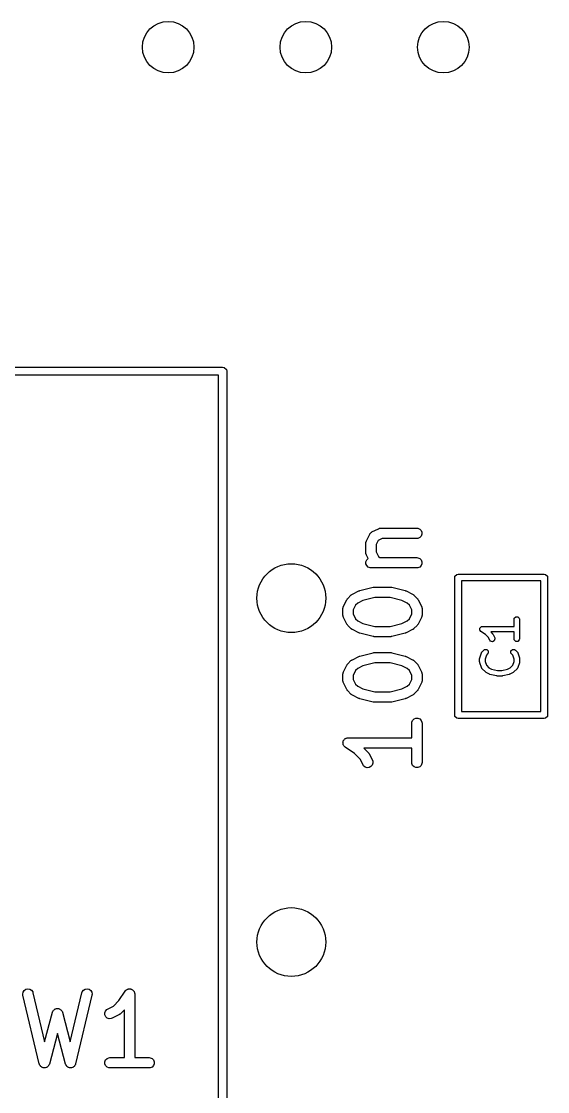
# Model space of a CAD drawing. Extents: x 0.58 to 7.69, y -5.21 to -0.56.
# Drawn here: x 2.788 to 3.09, y -1.523 to -0.91 of the extents above; entities that cross this region are included whole.
import ezdxf

# ---------------------------------------------------------------- set-up
doc = ezdxf.new("R2010")
doc.units = 0
doc.header["$MEASUREMENT"] = 0
doc.layers.add('BLACK', color=7, linetype='CONTINUOUS')

msp = doc.modelspace()

# ---------------------------------------------------------------- linework, layer by layer
at = {"layer": 'BLACK', "linetype": 'CONTINUOUS'}
for p, q in [((2.47047, -1.10787), (2.90354, -1.10787)), ((2.90354, -1.10787), (2.90445, -1.10805)), ((2.90445, -1.10805), (2.90573, -1.10933)), ((2.90118, -1.1126), (2.47152, -1.1126)), ((2.90118, -1.56457), (2.90118, -1.1126)), ((2.90573, -1.10933), (2.90591, -1.11024)), ((2.90591, -1.11024), (2.90591, -1.56693)), ((2.98906, -1.20227), (2.99281, -1.2004)), ((2.99281, -1.2004), (2.99335, -1.20019)), ((2.99335, -1.20019), (2.99346, -1.20018)), ((2.99346, -1.20018), (2.99356, -1.20014)), ((2.99356, -1.20014), (2.99413, -1.20008)), ((2.99413, -1.20008), (3.01476, -1.20008)), ((3.01476, -1.20008), (3.01533, -1.20014)), ((3.01533, -1.20014), (3.0164, -1.20058)), ((3.0164, -1.20058), (3.01721, -1.2014)), ((2.98587, -1.20734), (2.98774, -1.20359)), ((2.98774, -1.20359), (2.9878, -1.20349)), ((2.9878, -1.20349), (2.98782, -1.20345)), ((2.98782, -1.20345), (2.98787, -1.20339)), ((2.98787, -1.20339), (2.98805, -1.2031)), ((2.98805, -1.2031), (2.98833, -1.20286)), ((2.98833, -1.20286), (2.98857, -1.20258)), ((2.98857, -1.20258), (2.98887, -1.2024)), ((2.98887, -1.2024), (2.98892, -1.20235)), ((2.98892, -1.20235), (2.98897, -1.20233)), ((2.98897, -1.20233), (2.98906, -1.20227)), ((2.99483, -1.20599), (2.99259, -1.20711)), ((3.01476, -1.20599), (2.99483, -1.20599)), ((3.01533, -1.20593), (3.01476, -1.20599)), ((3.0164, -1.20549), (3.01533, -1.20593)), ((3.01721, -1.20468), (3.0164, -1.20549)), ((3.01721, -1.2014), (3.01765, -1.20246)), ((3.01765, -1.20361), (3.01721, -1.20468)), ((3.01765, -1.20246), (3.01765, -1.20361)), ((2.98556, -1.20866), (2.98561, -1.20809)), ((2.98556, -1.21429), (2.98556, -1.20866)), ((2.98561, -1.20809), (2.98565, -1.20799)), ((2.98565, -1.20799), (2.98566, -1.20788)), ((2.98566, -1.20788), (2.98587, -1.20734)), ((2.99259, -1.20711), (2.99146, -1.20936)), ((2.99146, -1.20936), (2.99146, -1.21359)), ((2.98561, -1.21486), (2.98556, -1.21429)), ((2.98565, -1.21496), (2.98561, -1.21486)), ((2.98561, -1.21933), (2.98605, -1.21827)), ((2.98566, -1.21507), (2.98565, -1.21496)), ((2.98587, -1.21561), (2.98566, -1.21507)), ((2.98682, -1.21751), (2.98587, -1.21561)), ((2.98605, -1.21827), (2.98682, -1.21751)), ((2.99146, -1.21359), (2.99281, -1.21629)), ((2.99281, -1.21629), (2.99348, -1.21696)), ((2.99348, -1.21696), (3.01476, -1.21696)), ((3.01476, -1.21696), (3.01533, -1.21701)), ((3.01533, -1.21701), (3.0164, -1.21745)), ((3.0164, -1.21745), (3.01721, -1.21827)), ((3.01721, -1.21827), (3.01765, -1.21933)), ((2.98561, -1.22049), (2.98561, -1.21933)), ((2.98605, -1.22155), (2.98561, -1.22049)), ((2.98687, -1.22237), (2.98605, -1.22155)), ((2.98793, -1.22281), (2.98687, -1.22237)), ((2.98851, -1.22286), (2.98793, -1.22281)), ((3.01476, -1.22286), (2.98851, -1.22286)), ((3.01533, -1.22281), (3.01476, -1.22286)), ((3.0164, -1.22237), (3.01533, -1.22281)), ((3.01721, -1.22155), (3.0164, -1.22237)), ((3.01765, -1.22049), (3.01721, -1.22155)), ((3.01765, -1.21933), (3.01765, -1.22049)), ((3.03642, -1.22835), (3.03657, -1.22759)), ((3.03642, -1.30709), (3.03642, -1.22835)), ((3.03657, -1.22759), (3.03763, -1.22653)), ((3.03763, -1.22653), (3.03839, -1.22638)), ((3.03839, -1.22638), (3.0876, -1.22638)), ((3.04035, -1.23031), (3.04035, -1.30512)), ((3.08563, -1.23031), (3.04035, -1.23031)), ((3.08563, -1.30512), (3.08563, -1.23031)), ((3.0876, -1.22638), (3.08835, -1.22653)), ((3.08835, -1.22653), (3.08942, -1.22759)), ((3.08942, -1.22759), (3.08957, -1.22835)), ((3.08957, -1.22835), (3.08957, -1.30709)), ((2.97782, -1.23789), (2.98157, -1.23602)), ((2.98157, -1.23602), (2.98161, -1.236)), ((2.98161, -1.236), (2.98162, -1.23599)), ((2.98162, -1.23599), (2.98187, -1.2359)), ((2.98187, -1.2359), (2.98211, -1.23581)), ((2.98211, -1.23581), (2.98213, -1.23581)), ((2.98213, -1.23581), (2.98217, -1.23579)), ((2.98217, -1.23579), (2.98967, -1.23392)), ((2.98967, -1.23392), (2.98977, -1.2339)), ((2.98977, -1.2339), (2.98981, -1.23389)), ((2.98981, -1.23389), (2.99003, -1.23387)), ((2.99003, -1.23387), (2.99024, -1.23383)), ((2.99024, -1.23383), (2.99028, -1.23384)), ((2.99028, -1.23384), (2.99038, -1.23383)), ((2.99038, -1.23383), (2.99976, -1.23383)), ((2.99976, -1.23383), (2.99986, -1.23384)), ((2.99986, -1.23384), (2.9999, -1.23383)), ((2.9999, -1.23383), (3.00012, -1.23387)), ((3.00012, -1.23387), (3.00033, -1.23389)), ((3.00033, -1.23389), (3.00037, -1.2339)), ((3.00037, -1.2339), (3.00047, -1.23392)), ((3.00047, -1.23392), (3.00797, -1.23579)), ((3.00797, -1.23579), (3.00802, -1.23581)), ((3.00802, -1.23581), (3.00804, -1.23581)), ((3.00804, -1.23581), (3.00828, -1.2359)), ((3.00828, -1.2359), (3.00852, -1.23599)), ((3.00852, -1.23599), (3.00854, -1.236)), ((3.00854, -1.236), (3.00858, -1.23602)), ((3.00858, -1.23602), (3.01233, -1.23789)), ((2.97275, -1.24484), (2.97462, -1.24109)), ((2.97462, -1.24109), (2.97478, -1.24084)), ((2.97478, -1.24084), (2.97481, -1.24077)), ((2.97481, -1.24077), (2.97487, -1.24069)), ((2.97487, -1.24069), (2.97493, -1.2406)), ((2.97493, -1.2406), (2.97499, -1.24055)), ((2.97499, -1.24055), (2.97517, -1.24032)), ((2.97517, -1.24032), (2.97705, -1.23844)), ((2.97705, -1.23844), (2.97727, -1.23826)), ((2.97727, -1.23826), (2.97733, -1.2382)), ((2.97733, -1.2382), (2.97741, -1.23814)), ((2.97741, -1.23814), (2.9775, -1.23808)), ((2.9775, -1.23808), (2.97757, -1.23805)), ((2.97757, -1.23805), (2.97782, -1.23789)), ((2.98089, -1.24296), (2.97969, -1.24416)), ((2.98392, -1.24144), (2.98089, -1.24296)), ((2.99075, -1.23974), (2.98392, -1.24144)), ((2.99939, -1.23974), (2.99075, -1.23974)), ((3.00623, -1.24144), (2.99939, -1.23974)), ((3.00926, -1.24296), (3.00623, -1.24144)), ((3.01046, -1.24416), (3.00926, -1.24296)), ((3.01233, -1.23789), (3.01258, -1.23805)), ((3.01258, -1.23805), (3.01265, -1.23808)), ((3.01265, -1.23808), (3.01273, -1.23814)), ((3.01273, -1.23814), (3.01282, -1.2382)), ((3.01282, -1.2382), (3.01287, -1.23826)), ((3.01287, -1.23826), (3.01309, -1.23844)), ((3.01309, -1.23844), (3.01497, -1.24032)), ((3.01497, -1.24032), (3.01516, -1.24055)), ((3.01516, -1.24055), (3.01521, -1.2406)), ((3.01521, -1.2406), (3.01527, -1.24069)), ((3.01527, -1.24069), (3.01534, -1.24077)), ((3.01534, -1.24077), (3.01537, -1.24084)), ((3.01537, -1.24084), (3.01552, -1.24109)), ((3.01552, -1.24109), (3.0174, -1.24484)), ((2.97243, -1.24616), (2.97249, -1.24558)), ((2.97243, -1.24991), (2.97243, -1.24616)), ((2.97249, -1.24558), (2.97253, -1.24548)), ((2.97253, -1.24548), (2.97254, -1.24538)), ((2.97254, -1.24538), (2.97275, -1.24484)), ((2.97969, -1.24416), (2.97834, -1.24685)), ((2.97834, -1.24685), (2.97834, -1.24921)), ((2.97834, -1.24921), (2.97969, -1.25191)), ((3.0118, -1.24685), (3.01046, -1.24416)), ((3.01046, -1.25191), (3.0118, -1.24921)), ((3.0118, -1.24921), (3.0118, -1.24685)), ((3.0174, -1.24484), (3.0176, -1.24538)), ((3.0176, -1.24538), (3.01761, -1.24548)), ((3.01761, -1.24548), (3.01765, -1.24558)), ((3.01765, -1.24558), (3.01771, -1.24616)), ((3.01771, -1.24616), (3.01771, -1.24991)), ((2.97249, -1.25048), (2.97243, -1.24991)), ((2.97253, -1.25058), (2.97249, -1.25048)), ((2.97254, -1.25069), (2.97253, -1.25058)), ((2.97275, -1.25123), (2.97254, -1.25069)), ((2.97462, -1.25498), (2.97275, -1.25123)), ((2.97478, -1.25522), (2.97462, -1.25498)), ((2.97481, -1.2553), (2.97478, -1.25522)), ((2.97487, -1.25538), (2.97481, -1.2553)), ((2.97493, -1.25547), (2.97487, -1.25538)), ((2.97499, -1.25552), (2.97493, -1.25547)), ((2.97517, -1.25574), (2.97499, -1.25552)), ((2.97705, -1.25762), (2.97517, -1.25574)), ((2.97969, -1.25191), (2.98089, -1.2531)), ((2.98089, -1.2531), (2.98392, -1.25462)), ((2.98392, -1.25462), (2.99075, -1.25633)), ((2.99939, -1.25633), (3.00623, -1.25462)), ((3.00623, -1.25462), (3.00926, -1.2531)), ((3.00926, -1.2531), (3.01046, -1.25191)), ((3.01497, -1.25574), (3.01309, -1.25762)), ((3.01516, -1.25552), (3.01497, -1.25574)), ((3.01521, -1.25547), (3.01516, -1.25552)), ((3.01527, -1.25538), (3.01521, -1.25547)), ((3.01534, -1.2553), (3.01527, -1.25538)), ((3.01537, -1.25522), (3.01534, -1.2553)), ((3.01552, -1.25498), (3.01537, -1.25522)), ((3.0174, -1.25123), (3.01552, -1.25498)), ((3.0176, -1.25069), (3.0174, -1.25123)), ((3.01761, -1.25058), (3.0176, -1.25069)), ((3.01765, -1.25048), (3.01761, -1.25058)), ((3.01771, -1.24991), (3.01765, -1.25048)), ((3.07036, -1.25225), (3.07048, -1.25165)), ((3.07036, -1.2563), (3.07036, -1.25225)), ((3.07048, -1.25165), (3.07133, -1.25079)), ((3.07133, -1.25079), (3.07254, -1.25079)), ((3.07254, -1.25079), (3.07339, -1.25165)), ((3.07339, -1.25165), (3.07351, -1.25225)), ((3.07351, -1.25225), (3.07351, -1.2635)), ((2.97727, -1.2578), (2.97705, -1.25762)), ((2.97733, -1.25786), (2.97727, -1.2578)), ((2.97741, -1.25792), (2.97733, -1.25786)), ((2.9775, -1.25799), (2.97741, -1.25792)), ((2.97757, -1.25802), (2.9775, -1.25799)), ((2.97782, -1.25817), (2.97757, -1.25802)), ((2.98157, -1.26005), (2.97782, -1.25817)), ((2.98161, -1.26006), (2.98157, -1.26005)), ((2.98162, -1.26008), (2.98161, -1.26006)), ((2.98187, -1.26016), (2.98162, -1.26008)), ((2.98211, -1.26025), (2.98187, -1.26016)), ((2.98213, -1.26025), (2.98211, -1.26025)), ((2.98217, -1.26027), (2.98213, -1.26025)), ((2.98967, -1.26214), (2.98217, -1.26027)), ((2.99075, -1.25633), (2.99939, -1.25633)), ((3.00797, -1.26027), (3.00047, -1.26214)), ((3.00802, -1.26025), (3.00797, -1.26027)), ((3.00804, -1.26025), (3.00802, -1.26025)), ((3.00828, -1.26016), (3.00804, -1.26025)), ((3.00852, -1.26008), (3.00828, -1.26016)), ((3.00854, -1.26006), (3.00852, -1.26008)), ((3.00858, -1.26005), (3.00854, -1.26006)), ((3.01233, -1.25817), (3.00858, -1.26005)), ((3.01258, -1.25802), (3.01233, -1.25817)), ((3.01265, -1.25799), (3.01258, -1.25802)), ((3.01273, -1.25792), (3.01265, -1.25799)), ((3.01282, -1.25786), (3.01273, -1.25792)), ((3.01287, -1.2578), (3.01282, -1.25786)), ((3.01309, -1.25762), (3.01287, -1.2578)), ((3.05071, -1.25757), (3.0508, -1.25743)), ((3.0508, -1.25802), (3.05071, -1.25757)), ((3.0508, -1.25727), (3.05112, -1.25695)), ((3.0508, -1.25743), (3.0508, -1.25727)), ((3.0508, -1.25848), (3.0508, -1.25802)), ((3.05091, -1.25859), (3.0508, -1.25848)), ((3.05094, -1.25875), (3.05091, -1.25859)), ((3.05138, -1.25918), (3.05094, -1.25875)), ((3.05112, -1.25695), (3.05137, -1.25657)), ((3.05137, -1.25657), (3.05153, -1.25653)), ((3.05406, -1.26097), (3.05138, -1.25918)), ((3.05153, -1.25653), (3.05165, -1.25642)), ((3.05165, -1.25642), (3.05225, -1.2563)), ((3.05225, -1.2563), (3.07036, -1.2563)), ((3.05564, -1.26256), (3.05406, -1.26097)), ((3.07036, -1.25945), (3.05699, -1.25945)), ((3.05699, -1.25945), (3.05805, -1.26051)), ((3.05805, -1.26051), (3.05819, -1.26072)), ((3.05819, -1.26072), (3.05835, -1.26092)), ((3.05835, -1.26092), (3.05928, -1.26279)), ((3.07036, -1.2635), (3.07036, -1.25945)), ((2.98977, -1.26216), (2.98967, -1.26214)), ((2.98981, -1.26218), (2.98977, -1.26216)), ((2.99003, -1.2622), (2.98981, -1.26218)), ((2.99024, -1.26223), (2.99003, -1.2622)), ((2.99028, -1.26222), (2.99024, -1.26223)), ((2.99038, -1.26223), (2.99028, -1.26222)), ((2.99976, -1.26223), (2.99038, -1.26223)), ((2.99986, -1.26222), (2.99976, -1.26223)), ((2.9999, -1.26223), (2.99986, -1.26222)), ((3.00012, -1.2622), (2.9999, -1.26223)), ((3.00033, -1.26218), (3.00012, -1.2622)), ((3.00037, -1.26216), (3.00033, -1.26218)), ((3.00047, -1.26214), (3.00037, -1.26216)), ((3.05647, -1.2642), (3.05564, -1.26256)), ((3.05684, -1.26469), (3.05647, -1.2642)), ((3.05799, -1.26507), (3.05684, -1.26469)), ((3.05906, -1.26453), (3.05799, -1.26507)), ((3.05945, -1.26339), (3.05906, -1.26453)), ((3.05928, -1.26279), (3.05945, -1.26339)), ((3.07048, -1.2641), (3.07036, -1.2635)), ((3.07133, -1.26495), (3.07048, -1.2641)), ((3.07254, -1.26495), (3.07133, -1.26495)), ((3.07339, -1.2641), (3.07254, -1.26495)), ((3.07351, -1.2635), (3.07339, -1.2641)), ((2.97782, -1.27539), (2.98157, -1.27351)), ((2.98157, -1.27351), (2.98161, -1.2735)), ((2.98161, -1.2735), (2.98162, -1.27348)), ((2.98162, -1.27348), (2.98187, -1.2734)), ((2.98187, -1.2734), (2.98211, -1.27331)), ((2.98211, -1.27331), (2.98213, -1.2733)), ((2.98213, -1.2733), (2.98217, -1.27329)), ((2.98217, -1.27329), (2.98967, -1.27141)), ((2.98967, -1.27141), (2.98977, -1.2714)), ((2.98977, -1.2714), (2.98981, -1.27138)), ((2.98981, -1.27138), (2.99003, -1.27136)), ((2.99003, -1.27136), (2.99024, -1.27133)), ((2.99024, -1.27133), (2.99028, -1.27134)), ((2.99028, -1.27134), (2.99038, -1.27133)), ((2.99038, -1.27133), (2.99976, -1.27133)), ((2.99976, -1.27133), (2.99986, -1.27134)), ((2.99986, -1.27134), (2.9999, -1.27133)), ((2.9999, -1.27133), (3.00012, -1.27136)), ((3.00012, -1.27136), (3.00033, -1.27138)), ((3.00033, -1.27138), (3.00037, -1.2714)), ((3.00037, -1.2714), (3.00047, -1.27141)), ((3.00047, -1.27141), (3.00797, -1.27329)), ((3.00797, -1.27329), (3.00802, -1.2733)), ((3.00802, -1.2733), (3.00804, -1.27331)), ((3.00804, -1.27331), (3.00828, -1.2734)), ((3.00828, -1.2734), (3.00852, -1.27348)), ((3.00852, -1.27348), (3.00854, -1.2735)), ((3.00854, -1.2735), (3.00858, -1.27351)), ((3.00858, -1.27351), (3.01233, -1.27539)), ((3.05076, -1.27425), (3.05169, -1.27144)), ((3.05169, -1.27144), (3.05173, -1.27137)), ((3.05173, -1.27133), (3.05187, -1.27112)), ((3.05173, -1.27137), (3.05173, -1.27133)), ((3.05187, -1.27112), (3.052, -1.2709)), ((3.052, -1.2709), (3.05203, -1.27089)), ((3.05203, -1.27089), (3.05207, -1.27082)), ((3.05207, -1.27082), (3.05301, -1.26988)), ((3.05301, -1.26988), (3.05352, -1.26954)), ((3.05352, -1.26954), (3.05473, -1.26954)), ((3.05456, -1.27279), (3.05382, -1.275)), ((3.05524, -1.27211), (3.05456, -1.27279)), ((3.05473, -1.26954), (3.05558, -1.27039)), ((3.05558, -1.2716), (3.05524, -1.27211)), ((3.05558, -1.27039), (3.05558, -1.2716)), ((3.06861, -1.27039), (3.06946, -1.26954)), ((3.06861, -1.2716), (3.06861, -1.27039)), ((3.06895, -1.27211), (3.06861, -1.2716)), ((3.06962, -1.27279), (3.06895, -1.27211)), ((3.06946, -1.26954), (3.07066, -1.26954)), ((3.07036, -1.275), (3.06962, -1.27279)), ((3.07066, -1.26954), (3.07117, -1.26988)), ((3.07117, -1.26988), (3.07211, -1.27082)), ((3.07211, -1.27082), (3.07215, -1.27089)), ((3.07215, -1.27089), (3.07219, -1.2709)), ((3.07219, -1.2709), (3.07231, -1.27112)), ((3.07231, -1.27112), (3.07245, -1.27133)), ((3.07245, -1.27133), (3.07245, -1.27137)), ((3.07245, -1.27137), (3.07249, -1.27144)), ((3.07249, -1.27144), (3.07343, -1.27425)), ((2.97275, -1.28233), (2.97462, -1.27858)), ((2.97462, -1.27858), (2.97478, -1.27833)), ((2.97478, -1.27833), (2.97481, -1.27826)), ((2.97481, -1.27826), (2.97487, -1.27818)), ((2.97487, -1.27818), (2.97493, -1.27809)), ((2.97493, -1.27809), (2.97499, -1.27804)), ((2.97499, -1.27804), (2.97517, -1.27781)), ((2.97517, -1.27781), (2.97705, -1.27594)), ((2.97705, -1.27594), (2.97727, -1.27575)), ((2.97727, -1.27575), (2.97733, -1.2757)), ((2.97733, -1.2757), (2.97741, -1.27564)), ((2.97741, -1.27564), (2.9775, -1.27557)), ((2.9775, -1.27557), (2.97757, -1.27554)), ((2.97757, -1.27554), (2.97782, -1.27539)), ((2.98392, -1.27894), (2.98089, -1.28045)), ((2.99075, -1.27723), (2.98392, -1.27894)), ((2.99939, -1.27723), (2.99075, -1.27723)), ((3.00623, -1.27894), (2.99939, -1.27723)), ((3.00926, -1.28045), (3.00623, -1.27894)), ((3.01233, -1.27539), (3.01258, -1.27554)), ((3.01258, -1.27554), (3.01265, -1.27557)), ((3.01265, -1.27557), (3.01273, -1.27564)), ((3.01273, -1.27564), (3.01282, -1.2757)), ((3.01282, -1.2757), (3.01287, -1.27575)), ((3.01287, -1.27575), (3.01309, -1.27594)), ((3.01309, -1.27594), (3.01497, -1.27781)), ((3.01497, -1.27781), (3.01516, -1.27804)), ((3.01516, -1.27804), (3.01521, -1.27809)), ((3.01521, -1.27809), (3.01527, -1.27818)), ((3.01527, -1.27818), (3.01534, -1.27826)), ((3.01534, -1.27826), (3.01537, -1.27833)), ((3.01537, -1.27833), (3.01552, -1.27858)), ((3.01552, -1.27858), (3.0174, -1.28233)), ((3.05068, -1.27475), (3.05072, -1.2745)), ((3.05068, -1.27662), (3.05068, -1.27475)), ((3.05072, -1.27687), (3.05068, -1.27662)), ((3.05072, -1.2745), (3.05076, -1.27425)), ((3.05076, -1.27712), (3.05072, -1.27687)), ((3.05169, -1.27993), (3.05076, -1.27712)), ((3.05173, -1.28), (3.05169, -1.27993)), ((3.05173, -1.28004), (3.05173, -1.28)), ((3.05187, -1.28025), (3.05173, -1.28004)), ((3.052, -1.28047), (3.05187, -1.28025)), ((3.05382, -1.275), (3.05382, -1.27637)), ((3.05382, -1.27637), (3.05456, -1.27858)), ((3.05456, -1.27858), (3.05599, -1.28001)), ((3.05599, -1.28001), (3.05749, -1.28076)), ((3.0667, -1.28076), (3.06819, -1.28001)), ((3.06819, -1.28001), (3.06962, -1.27858)), ((3.06962, -1.27858), (3.07036, -1.27637)), ((3.07036, -1.27637), (3.07036, -1.275)), ((3.07231, -1.28025), (3.07219, -1.28047)), ((3.07245, -1.28004), (3.07231, -1.28025)), ((3.07249, -1.27993), (3.07245, -1.28)), ((3.07245, -1.28), (3.07245, -1.28004)), ((3.07343, -1.27712), (3.07249, -1.27993)), ((3.07343, -1.27425), (3.07346, -1.2745)), ((3.07346, -1.27687), (3.07343, -1.27712)), ((3.07346, -1.2745), (3.07351, -1.27475)), ((3.07351, -1.27662), (3.07346, -1.27687)), ((3.07351, -1.27475), (3.07351, -1.27662)), ((2.97243, -1.28365), (2.97249, -1.28308)), ((2.97243, -1.2874), (2.97243, -1.28365)), ((2.97249, -1.28308), (2.97253, -1.28298)), ((2.97253, -1.28298), (2.97254, -1.28287)), ((2.97254, -1.28287), (2.97275, -1.28233)), ((2.97969, -1.28165), (2.97834, -1.28435)), ((2.97834, -1.28435), (2.97834, -1.2867)), ((2.98089, -1.28045), (2.97969, -1.28165)), ((3.01046, -1.28165), (3.00926, -1.28045)), ((3.0118, -1.28435), (3.01046, -1.28165)), ((3.0118, -1.2867), (3.0118, -1.28435)), ((3.0174, -1.28233), (3.0176, -1.28287)), ((3.0176, -1.28287), (3.01761, -1.28298)), ((3.01761, -1.28298), (3.01765, -1.28308)), ((3.01765, -1.28308), (3.01771, -1.28365)), ((3.01771, -1.28365), (3.01771, -1.2874)), ((3.05203, -1.28048), (3.052, -1.28047)), ((3.05207, -1.28055), (3.05203, -1.28048)), ((3.05395, -1.28242), (3.05207, -1.28055)), ((3.05416, -1.28256), (3.05395, -1.28242)), ((3.05436, -1.28272), (3.05416, -1.28256)), ((3.05623, -1.28365), (3.05436, -1.28272)), ((3.0564, -1.2837), (3.05623, -1.28365)), ((3.05655, -1.28377), (3.0564, -1.2837)), ((3.0603, -1.28471), (3.05655, -1.28377)), ((3.05749, -1.28076), (3.06088, -1.28161)), ((3.0605, -1.28472), (3.0603, -1.28471)), ((3.06069, -1.28476), (3.0605, -1.28472)), ((3.0635, -1.28476), (3.06069, -1.28476)), ((3.06088, -1.28161), (3.0633, -1.28161)), ((3.0633, -1.28161), (3.0667, -1.28076)), ((3.06369, -1.28472), (3.0635, -1.28476)), ((3.06388, -1.28471), (3.06369, -1.28472)), ((3.06763, -1.28377), (3.06388, -1.28471)), ((3.06779, -1.2837), (3.06763, -1.28377)), ((3.06795, -1.28365), (3.06779, -1.2837)), ((3.06983, -1.28272), (3.06795, -1.28365)), ((3.07003, -1.28256), (3.06983, -1.28272)), ((3.07024, -1.28242), (3.07003, -1.28256)), ((3.07211, -1.28055), (3.07024, -1.28242)), ((3.07215, -1.28048), (3.07211, -1.28055)), ((3.07219, -1.28047), (3.07215, -1.28048)), ((2.97249, -1.28798), (2.97243, -1.2874)), ((2.97253, -1.28808), (2.97249, -1.28798)), ((2.97254, -1.28818), (2.97253, -1.28808)), ((2.97275, -1.28872), (2.97254, -1.28818)), ((2.97462, -1.29247), (2.97275, -1.28872)), ((2.97478, -1.29272), (2.97462, -1.29247)), ((2.97834, -1.2867), (2.97969, -1.2894)), ((2.97969, -1.2894), (2.98089, -1.2906)), ((2.98089, -1.2906), (2.98392, -1.29211)), ((2.98392, -1.29211), (2.99075, -1.29382)), ((2.99939, -1.29382), (3.00623, -1.29211)), ((3.00623, -1.29211), (3.00926, -1.2906)), ((3.00926, -1.2906), (3.01046, -1.2894)), ((3.01046, -1.2894), (3.0118, -1.2867)), ((3.01552, -1.29247), (3.01537, -1.29272)), ((3.0174, -1.28872), (3.01552, -1.29247)), ((3.0176, -1.28818), (3.0174, -1.28872)), ((3.01761, -1.28808), (3.0176, -1.28818)), ((3.01765, -1.28798), (3.01761, -1.28808)), ((3.01771, -1.2874), (3.01765, -1.28798)), ((2.97481, -1.29279), (2.97478, -1.29272)), ((2.97487, -1.29287), (2.97481, -1.29279)), ((2.97493, -1.29296), (2.97487, -1.29287)), ((2.97499, -1.29301), (2.97493, -1.29296)), ((2.97517, -1.29324), (2.97499, -1.29301)), ((2.97705, -1.29511), (2.97517, -1.29324)), ((2.97727, -1.2953), (2.97705, -1.29511)), ((2.97733, -1.29536), (2.97727, -1.2953)), ((2.97741, -1.29541), (2.97733, -1.29536)), ((2.9775, -1.29548), (2.97741, -1.29541)), ((2.97757, -1.29551), (2.9775, -1.29548)), ((2.97782, -1.29567), (2.97757, -1.29551)), ((2.98157, -1.29754), (2.97782, -1.29567)), ((2.98161, -1.29756), (2.98157, -1.29754)), ((2.98162, -1.29757), (2.98161, -1.29756)), ((2.98187, -1.29766), (2.98162, -1.29757)), ((2.98211, -1.29775), (2.98187, -1.29766)), ((2.98213, -1.29775), (2.98211, -1.29775)), ((2.98217, -1.29777), (2.98213, -1.29775)), ((2.98967, -1.29964), (2.98217, -1.29777)), ((2.99075, -1.29382), (2.99939, -1.29382)), ((3.00797, -1.29777), (3.00047, -1.29964)), ((3.00802, -1.29775), (3.00797, -1.29777)), ((3.00804, -1.29775), (3.00802, -1.29775)), ((3.00828, -1.29766), (3.00804, -1.29775)), ((3.00852, -1.29757), (3.00828, -1.29766)), ((3.00854, -1.29756), (3.00852, -1.29757)), ((3.00858, -1.29754), (3.00854, -1.29756)), ((3.01233, -1.29567), (3.00858, -1.29754)), ((3.01258, -1.29551), (3.01233, -1.29567)), ((3.01265, -1.29548), (3.01258, -1.29551)), ((3.01273, -1.29541), (3.01265, -1.29548)), ((3.01282, -1.29536), (3.01273, -1.29541)), ((3.01287, -1.2953), (3.01282, -1.29536)), ((3.01309, -1.29511), (3.01287, -1.2953)), ((3.01497, -1.29324), (3.01309, -1.29511)), ((3.01516, -1.29301), (3.01497, -1.29324)), ((3.01521, -1.29296), (3.01516, -1.29301)), ((3.01527, -1.29287), (3.01521, -1.29296)), ((3.01534, -1.29279), (3.01527, -1.29287)), ((3.01537, -1.29272), (3.01534, -1.29279)), ((2.98977, -1.29965), (2.98967, -1.29964)), ((2.98981, -1.29967), (2.98977, -1.29965)), ((2.99003, -1.29969), (2.98981, -1.29967)), ((2.99024, -1.29972), (2.99003, -1.29969)), ((2.99028, -1.29972), (2.99024, -1.29972)), ((2.99038, -1.29973), (2.99028, -1.29972)), ((2.99976, -1.29973), (2.99038, -1.29973)), ((2.99986, -1.29972), (2.99976, -1.29973)), ((2.9999, -1.29972), (2.99986, -1.29972)), ((3.00012, -1.29969), (2.9999, -1.29972)), ((3.00033, -1.29967), (3.00012, -1.29969)), ((3.00037, -1.29965), (3.00033, -1.29967)), ((3.00047, -1.29964), (3.00037, -1.29965)), ((3.01186, -1.3112), (3.0123, -1.31013)), ((3.0123, -1.31013), (3.01312, -1.30932)), ((3.01312, -1.30932), (3.01418, -1.30888)), ((3.01418, -1.30888), (3.01533, -1.30888)), ((3.01533, -1.30888), (3.0164, -1.30932)), ((3.0164, -1.30932), (3.01721, -1.31013)), ((3.01721, -1.31013), (3.01765, -1.3112)), ((3.03657, -1.30784), (3.03642, -1.30709)), ((3.03763, -1.30891), (3.03657, -1.30784)), ((3.03839, -1.30906), (3.03763, -1.30891)), ((3.0876, -1.30906), (3.03839, -1.30906)), ((3.04035, -1.30512), (3.08563, -1.30512)), ((3.08835, -1.30891), (3.0876, -1.30906)), ((3.08942, -1.30784), (3.08835, -1.30891)), ((3.08957, -1.30709), (3.08942, -1.30784)), ((3.0118, -1.31177), (3.01186, -1.3112)), ((3.0118, -1.32007), (3.0118, -1.31177)), ((3.01765, -1.3112), (3.01771, -1.31177)), ((3.01771, -1.31177), (3.01771, -1.33427)), ((2.97243, -1.32303), (2.97249, -1.32274)), ((2.97249, -1.32331), (2.97243, -1.32303)), ((2.97249, -1.32245), (2.9726, -1.32218)), ((2.97249, -1.32274), (2.97249, -1.32245)), ((2.9726, -1.32218), (2.97266, -1.32189)), ((2.97266, -1.32189), (2.97282, -1.32165)), ((2.97282, -1.32165), (2.97293, -1.32138)), ((2.97293, -1.32138), (2.97314, -1.32118)), ((2.97314, -1.32118), (2.9733, -1.32094)), ((2.9733, -1.32094), (2.97354, -1.32077)), ((2.97354, -1.32077), (2.97375, -1.32057)), ((2.97375, -1.32057), (2.97401, -1.32046)), ((2.97401, -1.32046), (2.97425, -1.3203)), ((2.97425, -1.3203), (2.97454, -1.32024)), ((2.97454, -1.32024), (2.97481, -1.32013)), ((2.97481, -1.32013), (2.97538, -1.32007)), ((2.97538, -1.32007), (2.97538, -1.32007)), ((2.97538, -1.32007), (2.97538, -1.32007)), ((2.97538, -1.32007), (2.97539, -1.32007)), ((2.97539, -1.32007), (3.0118, -1.32007)), ((2.97249, -1.3236), (2.97249, -1.32331)), ((2.9726, -1.32387), (2.97249, -1.3236)), ((2.97266, -1.32415), (2.9726, -1.32387)), ((2.97282, -1.3244), (2.97266, -1.32415)), ((2.97293, -1.32466), (2.97282, -1.3244)), ((2.97314, -1.32487), (2.97293, -1.32466)), ((2.9733, -1.32511), (2.97314, -1.32487)), ((2.97374, -1.32548), (2.9733, -1.32511)), ((2.97375, -1.32548), (2.97374, -1.32548)), ((2.97913, -1.32907), (2.97375, -1.32548)), ((2.97375, -1.32548), (2.97375, -1.32548)), ((2.97375, -1.32548), (2.97375, -1.32548)), ((2.98233, -1.33227), (2.97913, -1.32907)), ((3.0118, -1.32597), (2.98439, -1.32597)), ((2.98439, -1.32597), (2.98685, -1.32843)), ((2.98685, -1.32843), (2.98703, -1.32866)), ((2.98703, -1.32866), (2.98709, -1.32871)), ((2.98709, -1.32871), (2.98715, -1.3288)), ((2.98715, -1.3288), (2.98722, -1.32888)), ((2.98722, -1.32888), (2.98725, -1.32895)), ((2.98725, -1.32895), (2.9874, -1.3292)), ((2.9874, -1.3292), (2.98928, -1.33295)), ((3.0118, -1.33427), (3.0118, -1.32597)), ((2.98399, -1.33559), (2.98233, -1.33227)), ((2.98956, -1.33464), (2.9892, -1.33573)), ((2.98928, -1.33295), (2.98948, -1.33349)), ((2.98948, -1.33349), (2.98956, -1.33464)), ((3.01186, -1.33485), (3.0118, -1.33427)), ((3.0123, -1.33591), (3.01186, -1.33485)), ((3.01765, -1.33485), (3.01721, -1.33591)), ((3.01771, -1.33427), (3.01765, -1.33485)), ((2.9843, -1.33608), (2.98399, -1.33559)), ((2.98517, -1.33684), (2.9843, -1.33608)), ((2.98627, -1.3372), (2.98517, -1.33684)), ((2.98742, -1.33712), (2.98627, -1.3372)), ((2.98845, -1.3366), (2.98742, -1.33712)), ((2.9892, -1.33573), (2.98845, -1.3366)), ((3.01312, -1.33673), (3.0123, -1.33591)), ((3.01418, -1.33717), (3.01312, -1.33673)), ((3.01533, -1.33717), (3.01418, -1.33717)), ((3.0164, -1.33673), (3.01533, -1.33717)), ((3.01721, -1.33591), (3.0164, -1.33673)), ((2.79095, -1.46404), (2.79207, -1.46377)), ((2.79207, -1.46377), (2.79321, -1.46396)), ((2.79321, -1.46396), (2.79419, -1.46456)), ((2.82392, -1.46456), (2.8249, -1.46396)), ((2.8249, -1.46396), (2.82604, -1.46377)), ((2.82604, -1.46377), (2.82716, -1.46404)), ((2.84893, -1.46416), (2.84917, -1.464)), ((2.84917, -1.464), (2.84945, -1.46394)), ((2.84945, -1.46394), (2.84972, -1.46383)), ((2.84972, -1.46383), (2.85001, -1.46383)), ((2.85001, -1.46383), (2.8503, -1.46377)), ((2.8503, -1.46377), (2.85058, -1.46383)), ((2.85058, -1.46383), (2.85088, -1.46383)), ((2.85088, -1.46383), (2.85114, -1.46394)), ((2.85114, -1.46394), (2.85143, -1.464)), ((2.85143, -1.464), (2.85167, -1.46416)), ((2.78923, -1.46684), (2.78941, -1.4657)), ((2.78931, -1.46741), (2.78923, -1.46684)), ((2.79868, -1.50678), (2.78931, -1.46741)), ((2.78941, -1.4657), (2.79002, -1.46472)), ((2.79002, -1.46472), (2.79095, -1.46404)), ((2.79419, -1.46456), (2.79487, -1.46549)), ((2.79487, -1.46549), (2.79505, -1.46604)), ((2.79505, -1.46604), (2.80172, -1.49403)), ((2.81639, -1.49403), (2.82306, -1.46604)), ((2.8288, -1.46741), (2.81943, -1.50678)), ((2.82306, -1.46604), (2.82324, -1.46549)), ((2.82324, -1.46549), (2.82392, -1.46456)), ((2.82716, -1.46404), (2.82809, -1.46472)), ((2.82809, -1.46472), (2.8287, -1.4657)), ((2.8287, -1.4657), (2.82888, -1.46684)), ((2.82888, -1.46684), (2.8288, -1.46741)), ((2.84426, -1.47047), (2.84784, -1.46509)), ((2.84784, -1.46509), (2.84784, -1.46508)), ((2.84784, -1.46508), (2.84785, -1.46508)), ((2.84784, -1.46509), (2.84784, -1.46509)), ((2.84785, -1.46508), (2.84821, -1.46464)), ((2.84821, -1.46464), (2.84845, -1.46448)), ((2.84845, -1.46448), (2.84866, -1.46427)), ((2.84866, -1.46427), (2.84893, -1.46416)), ((2.85167, -1.46416), (2.85194, -1.46427)), ((2.85194, -1.46427), (2.85214, -1.46447)), ((2.85214, -1.46447), (2.85239, -1.46464)), ((2.85239, -1.46464), (2.85255, -1.46488)), ((2.85255, -1.46488), (2.85276, -1.46508)), ((2.85276, -1.46508), (2.85287, -1.46535)), ((2.85287, -1.46535), (2.85303, -1.46559)), ((2.85303, -1.46559), (2.85308, -1.46588)), ((2.85308, -1.46588), (2.8532, -1.46615)), ((2.8532, -1.46615), (2.85325, -1.46672)), ((2.85325, -1.46672), (2.85325, -1.46672)), ((2.85325, -1.46672), (2.85325, -1.46672)), ((2.85325, -1.46672), (2.85325, -1.46673)), ((2.85325, -1.46673), (2.85325, -1.50314)), ((2.80664, -1.47636), (2.80684, -1.47602)), ((2.80684, -1.47602), (2.80699, -1.47591)), ((2.80699, -1.47591), (2.80711, -1.47576)), ((2.80711, -1.47576), (2.80744, -1.47556)), ((2.80744, -1.47556), (2.80775, -1.47532)), ((2.80775, -1.47532), (2.80794, -1.47527)), ((2.80794, -1.47527), (2.8081, -1.47518)), ((2.8081, -1.47518), (2.80849, -1.47513)), ((2.80849, -1.47513), (2.80887, -1.47503)), ((2.80887, -1.47503), (2.80905, -1.47505)), ((2.80905, -1.47505), (2.80924, -1.47503)), ((2.80924, -1.47503), (2.80962, -1.47513)), ((2.80962, -1.47513), (2.81001, -1.47518)), ((2.81001, -1.47518), (2.81017, -1.47527)), ((2.81017, -1.47527), (2.81036, -1.47532)), ((2.81036, -1.47532), (2.81067, -1.47556)), ((2.81067, -1.47556), (2.811, -1.47576)), ((2.811, -1.47576), (2.81112, -1.47591)), ((2.81112, -1.47591), (2.81127, -1.47602)), ((2.81127, -1.47602), (2.81147, -1.47636)), ((2.83649, -1.47651), (2.83724, -1.47564)), ((2.83724, -1.47564), (2.83773, -1.47533)), ((2.83773, -1.47533), (2.84105, -1.47367)), ((2.84105, -1.47367), (2.84426, -1.47047)), ((2.84735, -1.47573), (2.84489, -1.47819)), ((2.84735, -1.50314), (2.84735, -1.47573)), ((2.80172, -1.49403), (2.8062, -1.47721)), ((2.8062, -1.47721), (2.80625, -1.47708)), ((2.80625, -1.47708), (2.80626, -1.47702)), ((2.80626, -1.47702), (2.8063, -1.47695)), ((2.8063, -1.47695), (2.80641, -1.47667)), ((2.80641, -1.47667), (2.80664, -1.47636)), ((2.81147, -1.47636), (2.8117, -1.47667)), ((2.8117, -1.47667), (2.81181, -1.47695)), ((2.81181, -1.47695), (2.81185, -1.47702)), ((2.81185, -1.47702), (2.81186, -1.47708)), ((2.81186, -1.47708), (2.81191, -1.47721)), ((2.81191, -1.47721), (2.81639, -1.49403)), ((2.83612, -1.4776), (2.83649, -1.47651)), ((2.8362, -1.47875), (2.83612, -1.4776)), ((2.83672, -1.47978), (2.8362, -1.47875)), ((2.83759, -1.48054), (2.83672, -1.47978)), ((2.83868, -1.4809), (2.83759, -1.48054)), ((2.83983, -1.48082), (2.83868, -1.4809)), ((2.84037, -1.48061), (2.83983, -1.48082)), ((2.84412, -1.47874), (2.84037, -1.48061)), ((2.84437, -1.47858), (2.84412, -1.47874)), ((2.84444, -1.47855), (2.84437, -1.47858)), ((2.84452, -1.47849), (2.84444, -1.47855)), ((2.84461, -1.47843), (2.84452, -1.47849)), ((2.84466, -1.47837), (2.84461, -1.47843)), ((2.84489, -1.47819), (2.84466, -1.47837)), ((2.80905, -1.48943), (2.80441, -1.50686)), ((2.8137, -1.50686), (2.80905, -1.48943)), ((2.79875, -1.50698), (2.79868, -1.50678)), ((2.80441, -1.50686), (2.80434, -1.50705)), ((2.81377, -1.50705), (2.8137, -1.50686)), ((2.81943, -1.50678), (2.81936, -1.50698)), ((2.83616, -1.50552), (2.8366, -1.50445)), ((2.83616, -1.50667), (2.83616, -1.50552)), ((2.8366, -1.50774), (2.83616, -1.50667)), ((2.8366, -1.50445), (2.83741, -1.50364)), ((2.83741, -1.50364), (2.83848, -1.5032)), ((2.83848, -1.5032), (2.83905, -1.50314)), ((2.83905, -1.50314), (2.84735, -1.50314)), ((2.85325, -1.50314), (2.86155, -1.50314)), ((2.86155, -1.50314), (2.86212, -1.5032)), ((2.86212, -1.5032), (2.86319, -1.50364)), ((2.86319, -1.50364), (2.864, -1.50445)), ((2.864, -1.50445), (2.86444, -1.50552)), ((2.86444, -1.50667), (2.864, -1.50774)), ((2.86444, -1.50552), (2.86444, -1.50667)), ((2.79876, -1.50705), (2.79875, -1.50698)), ((2.7988, -1.50711), (2.79876, -1.50705)), ((2.79887, -1.50733), (2.7988, -1.50711)), ((2.79912, -1.50767), (2.79887, -1.50733)), ((2.79934, -1.50804), (2.79912, -1.50767)), ((2.79946, -1.50814), (2.79934, -1.50804)), ((2.79955, -1.50826), (2.79946, -1.50814)), ((2.79991, -1.50848), (2.79955, -1.50826)), ((2.80025, -1.50875), (2.79991, -1.50848)), ((2.8004, -1.50878), (2.80025, -1.50875)), ((2.80053, -1.50886), (2.8004, -1.50878)), ((2.80095, -1.50893), (2.80053, -1.50886)), ((2.80137, -1.50904), (2.80095, -1.50893)), ((2.80152, -1.50902), (2.80137, -1.50904)), ((2.80167, -1.50905), (2.80152, -1.50902)), ((2.80208, -1.50895), (2.80167, -1.50905)), ((2.80251, -1.50889), (2.80208, -1.50895)), ((2.80264, -1.50881), (2.80251, -1.50889)), ((2.80279, -1.50878), (2.80264, -1.50881)), ((2.80313, -1.50853), (2.80279, -1.50878)), ((2.80351, -1.50831), (2.80313, -1.50853)), ((2.8036, -1.50819), (2.80351, -1.50831)), ((2.80372, -1.5081), (2.8036, -1.50819)), ((2.80395, -1.50774), (2.80372, -1.5081)), ((2.80421, -1.5074), (2.80395, -1.50774)), ((2.80429, -1.50719), (2.80421, -1.5074)), ((2.80432, -1.50712), (2.80429, -1.50719)), ((2.80434, -1.50705), (2.80432, -1.50712)), ((2.81379, -1.50712), (2.81377, -1.50705)), ((2.81382, -1.50719), (2.81379, -1.50712)), ((2.8139, -1.5074), (2.81382, -1.50719)), ((2.81417, -1.50774), (2.8139, -1.5074)), ((2.81439, -1.5081), (2.81417, -1.50774)), ((2.81451, -1.50819), (2.81439, -1.5081)), ((2.8146, -1.50831), (2.81451, -1.50819)), ((2.81498, -1.50853), (2.8146, -1.50831)), ((2.81532, -1.50878), (2.81498, -1.50853)), ((2.81547, -1.50881), (2.81532, -1.50878)), ((2.8156, -1.50889), (2.81547, -1.50881)), ((2.81603, -1.50895), (2.8156, -1.50889)), ((2.81644, -1.50905), (2.81603, -1.50895)), ((2.81659, -1.50902), (2.81644, -1.50905)), ((2.81674, -1.50904), (2.81659, -1.50902)), ((2.81716, -1.50893), (2.81674, -1.50904)), ((2.81758, -1.50886), (2.81716, -1.50893)), ((2.81771, -1.50878), (2.81758, -1.50886)), ((2.81786, -1.50875), (2.81771, -1.50878)), ((2.8182, -1.50848), (2.81786, -1.50875)), ((2.81856, -1.50826), (2.8182, -1.50848)), ((2.81865, -1.50814), (2.81856, -1.50826)), ((2.81877, -1.50804), (2.81865, -1.50814)), ((2.81899, -1.50767), (2.81877, -1.50804)), ((2.81924, -1.50733), (2.81899, -1.50767)), ((2.81931, -1.50711), (2.81924, -1.50733)), ((2.81935, -1.50705), (2.81931, -1.50711)), ((2.81936, -1.50698), (2.81935, -1.50705)), ((2.83741, -1.50855), (2.8366, -1.50774)), ((2.83848, -1.50899), (2.83741, -1.50855)), ((2.83905, -1.50905), (2.83848, -1.50899)), ((2.86155, -1.50905), (2.83905, -1.50905)), ((2.86212, -1.50899), (2.86155, -1.50905)), ((2.86319, -1.50855), (2.86212, -1.50899)), ((2.864, -1.50774), (2.86319, -1.50855))]:
    msp.add_line(p, q, dxfattribs=at)
at = {"layer": 'BLACK'}
for centre, radius in [((2.87244, -0.9248), 0.01476), ((2.95118, -0.9248), 0.01476), ((3.02992, -0.9248), 0.01476), ((2.94291, -1.24016), 0.01969), ((2.94291, -1.43701), 0.01969)]:
    msp.add_circle(centre, radius, dxfattribs=at)

doc.saveas('drawing.dxf')
